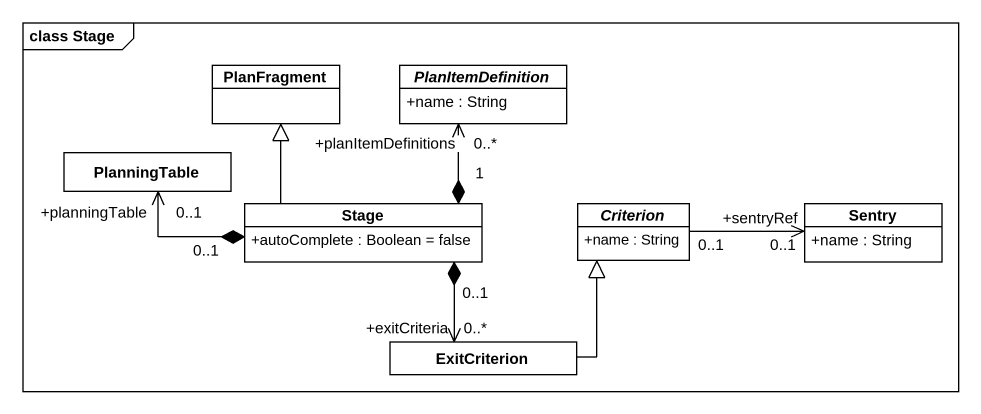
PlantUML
@startuml
mainframe class Stage
hide circle
hide empty members
skinparam classAttributeIconSize 0
class PlanFragment
abstract class PlanItemDefinition {
  +name : String
}
class PlanningTable
class Stage {
  +autoComplete : Boolean = false
}
abstract class Criterion {
  +name : String
}
class Sentry {
  +name : String
}
class ExitCriterion
Stage -up-|> PlanFragment
Stage "1" *-up-> "+planItemDefinitions\n0..*" PlanItemDefinition
Stage "0..1" *-left-> "+planningTable\n0..1" PlanningTable
Stage "0..1" *--> "+exitCriteria\n0..*" ExitCriterion
Criterion "0..1" -right-> "+sentryRef\n0..1" Sentry
ExitCriterion -up-|> Criterion
@enduml
